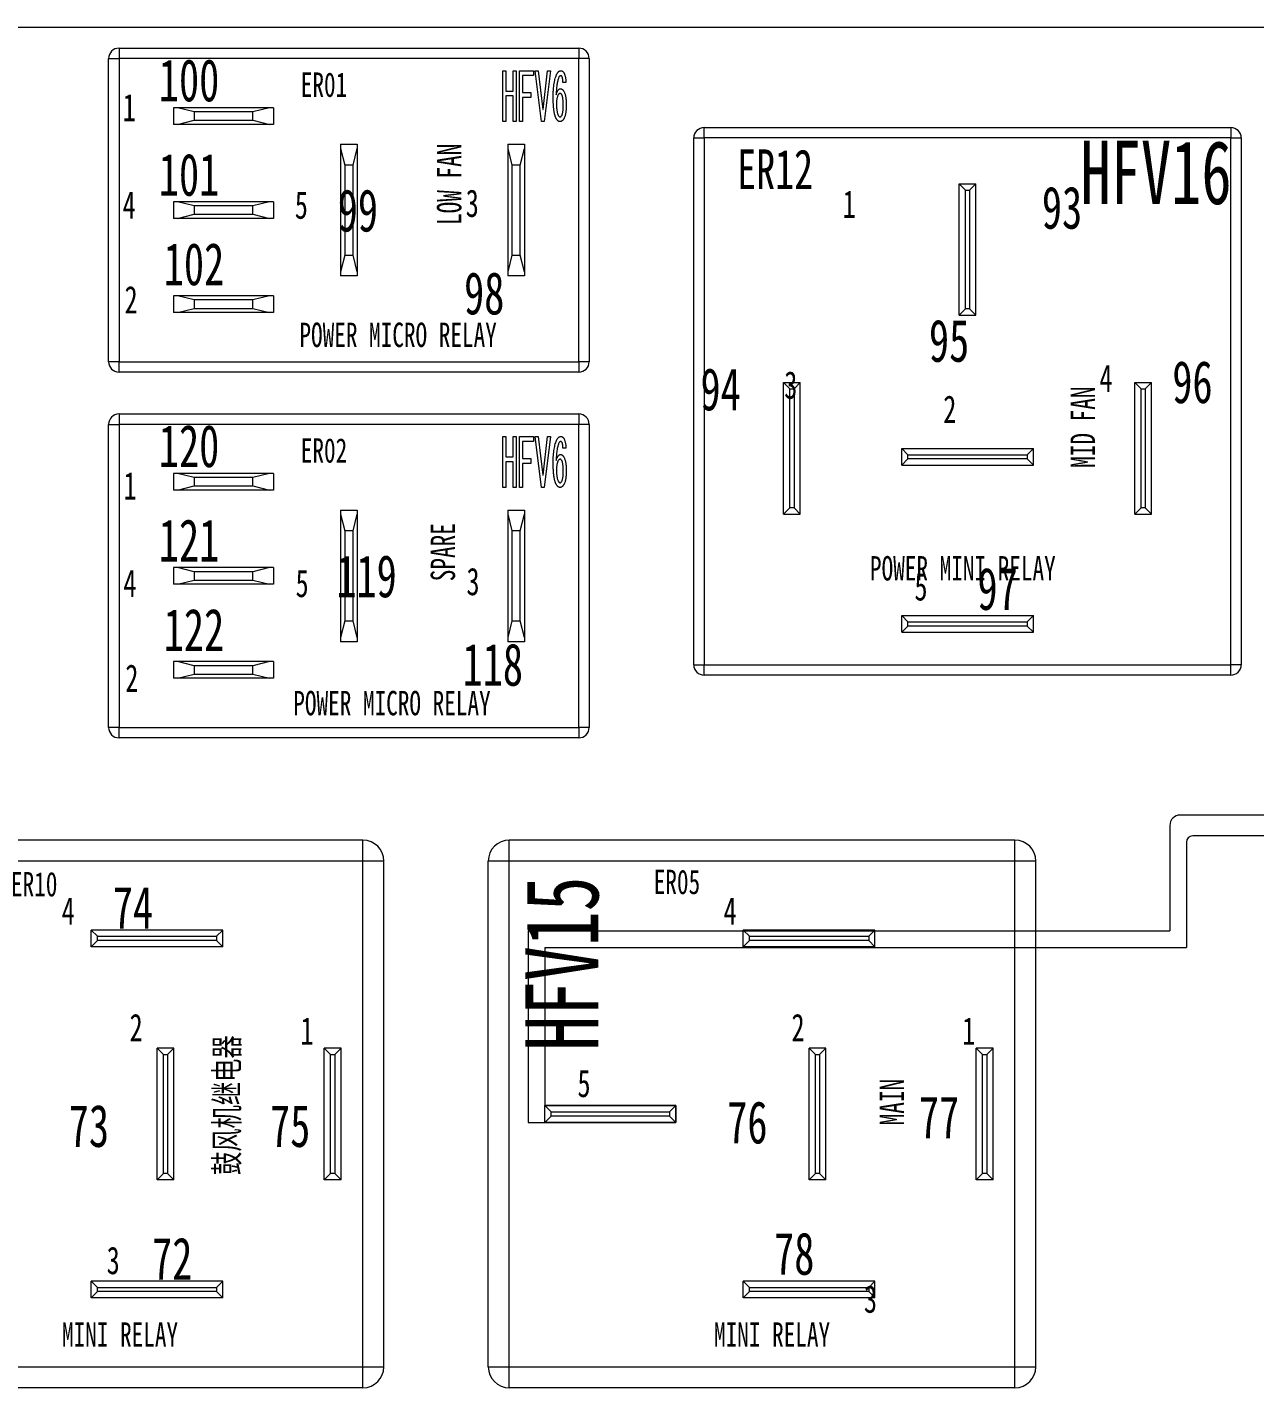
# Model space of a CAD drawing. Header units: inches. Extents: x 47316 to 59086, y 3141 to 11743.
# Drawn here: x 50740.5 to 50872.6, y 10059.2 to 10205.6 of the extents above; entities that cross this region are included whole.
import ezdxf
from ezdxf.enums import TextEntityAlignment as Align

# ---------------------------------------------------------------- set-up
doc = ezdxf.new("R2010")
doc.units = ezdxf.units.IN
doc.header["$MEASUREMENT"] = 0
doc.layers.add('1', color=1, linetype='Continuous')
doc.styles.add('MtX_STSong', font='')
doc.styles.get("Standard").update_dxf_attribs({"font": ''})
doc.styles.add('仿宋', font='仿宋_GB2312.ttf', dxfattribs={"width": 0.7})
doc.styles.get('MtX_STSong').set_extended_font_data('STSong')
doc.styles.get('Standard').set_extended_font_data('SimSun')

msp = doc.modelspace()

# ---------------------------------------------------------------- linework, layer by layer
at = {"color": 0, "linetype": 'Continuous', "lineweight": 15}
for p, q in [((50565.52, 10205.64), (50978.95, 10205.64)), ((50749.23, 10202.27), (50750.35, 10202.27)), ((50749.23, 10169.64), (50749.23, 10202.27)), ((50750.35, 10203.39), (50799.85, 10203.39)), ((50750.35, 10203.39), (50750.35, 10202.27)), ((50750.35, 10202.27), (50750.35, 10169.64)), ((50799.85, 10202.27), (50750.35, 10202.27)), ((50799.85, 10203.39), (50799.85, 10202.27)), ((50800.98, 10202.27), (50799.85, 10202.27)), ((50799.85, 10169.64), (50799.85, 10202.27)), ((50800.98, 10202.27), (50800.98, 10169.64)), ((50791.66, 10195.48), (50791.66, 10200.96)), ((50791.66, 10200.96), (50791.99, 10200.96)), ((50791.99, 10200.96), (50791.99, 10198.77)), ((50792.78, 10200.96), (50793.11, 10200.96)), ((50792.78, 10198.77), (50792.78, 10200.96)), ((50793.11, 10200.96), (50793.11, 10195.48)), ((50793.47, 10195.48), (50793.47, 10200.96)), ((50793.47, 10200.96), (50794.96, 10200.96)), ((50794.96, 10200.96), (50794.96, 10200.43)), ((50795.83, 10195.48), (50795.17, 10200.96)), ((50795.17, 10200.96), (50795.49, 10200.96)), ((50795.49, 10200.96), (50795.97, 10196.8)), ((50796, 10196.8), (50796.47, 10200.96)), ((50796.8, 10200.96), (50796.14, 10195.48)), ((50796.47, 10200.96), (50796.8, 10200.96)), ((50794.96, 10200.43), (50793.8, 10200.43)), ((50793.8, 10200.43), (50793.8, 10198.6)), ((50798.47, 10199.7), (50798.15, 10199.7)), ((50791.99, 10198.77), (50792.78, 10198.77)), ((50792.78, 10198.24), (50791.99, 10198.24)), ((50791.99, 10198.24), (50791.99, 10195.48)), ((50792.78, 10195.48), (50792.78, 10198.24)), ((50793.8, 10198.6), (50794.67, 10198.6)), ((50793.8, 10198.07), (50793.8, 10195.48)), ((50794.67, 10198.07), (50793.8, 10198.07)), ((50794.67, 10198.6), (50794.67, 10198.07)), ((50756.2, 10196.98), (50756.2, 10195.18)), ((50767, 10196.98), (50756.2, 10196.98)), ((50758.45, 10196.53), (50756.65, 10196.98)), ((50758.45, 10196.53), (50758.45, 10195.63)), ((50764.75, 10196.53), (50758.45, 10196.53)), ((50766.55, 10196.98), (50764.75, 10196.53)), ((50764.75, 10195.63), (50764.75, 10196.53)), ((50767, 10196.98), (50767, 10195.18)), ((50795.97, 10196.8), (50796, 10196.8)), ((50767, 10195.18), (50756.2, 10195.18)), ((50756.65, 10195.18), (50758.45, 10195.63)), ((50758.45, 10195.63), (50764.75, 10195.63)), ((50764.75, 10195.63), (50766.55, 10195.18)), ((50791.99, 10195.48), (50791.66, 10195.48)), ((50793.11, 10195.48), (50792.78, 10195.48)), ((50793.8, 10195.48), (50793.47, 10195.48)), ((50796.14, 10195.48), (50795.83, 10195.48)), ((50813.35, 10193.72), (50813.35, 10194.84)), ((50813.35, 10194.84), (50870.05, 10194.84)), ((50870.05, 10194.84), (50870.05, 10193.72)), ((50812.23, 10193.72), (50813.35, 10193.72)), ((50812.23, 10137.02), (50812.23, 10193.72)), ((50813.35, 10193.72), (50813.35, 10137.02)), ((50870.05, 10193.72), (50813.35, 10193.72)), ((50870.05, 10137.02), (50870.05, 10193.72)), ((50870.05, 10193.72), (50871.18, 10193.72)), ((50871.18, 10193.72), (50871.18, 10137.02)), ((50774.2, 10193.04), (50774.2, 10178.87)), ((50774.2, 10193.04), (50776, 10193.04)), ((50774.2, 10192.59), (50774.65, 10190.79)), ((50775.55, 10190.79), (50776, 10192.59)), ((50776, 10193.04), (50776, 10178.87)), ((50792.2, 10193.04), (50792.2, 10178.87)), ((50792.2, 10193.04), (50794, 10193.04)), ((50792.2, 10192.59), (50792.65, 10190.79)), ((50793.55, 10190.79), (50794, 10192.59)), ((50794, 10193.04), (50794, 10178.87)), ((50774.65, 10190.79), (50774.65, 10181.12)), ((50775.55, 10190.79), (50774.65, 10190.79)), ((50775.55, 10181.12), (50775.55, 10190.79)), ((50792.65, 10190.79), (50792.65, 10181.12)), ((50793.55, 10190.79), (50792.65, 10190.79)), ((50793.55, 10181.12), (50793.55, 10190.79)), ((50840.8, 10188.77), (50841.48, 10188.09)), ((50840.8, 10174.66), (50840.8, 10188.77)), ((50840.8, 10188.77), (50842.6, 10188.77)), ((50841.48, 10175.34), (50841.48, 10188.09)), ((50841.48, 10188.09), (50841.93, 10188.09)), ((50841.93, 10188.09), (50842.6, 10188.77)), ((50841.93, 10188.09), (50841.93, 10175.34)), ((50842.6, 10174.66), (50842.6, 10188.77)), ((50756.2, 10186.86), (50756.2, 10185.06)), ((50767, 10186.86), (50756.2, 10186.86)), ((50758.45, 10186.41), (50756.65, 10186.86)), ((50758.45, 10186.41), (50758.45, 10185.51)), ((50764.75, 10186.41), (50758.45, 10186.41)), ((50766.55, 10186.86), (50764.75, 10186.41)), ((50764.75, 10185.51), (50764.75, 10186.41)), ((50767, 10186.86), (50767, 10185.06)), ((50767, 10185.06), (50756.2, 10185.06)), ((50756.65, 10185.06), (50758.45, 10185.51)), ((50758.45, 10185.51), (50764.75, 10185.51)), ((50764.75, 10185.51), (50766.55, 10185.06)), ((50774.65, 10181.12), (50774.2, 10179.32)), ((50774.65, 10181.12), (50775.55, 10181.12)), ((50776, 10179.32), (50775.55, 10181.12)), ((50792.65, 10181.12), (50792.2, 10179.32)), ((50792.65, 10181.12), (50793.55, 10181.12)), ((50794, 10179.32), (50793.55, 10181.12)), ((50776, 10178.87), (50774.2, 10178.87)), ((50794, 10178.87), (50792.2, 10178.87)), ((50756.2, 10176.73), (50756.2, 10174.93)), ((50767, 10176.73), (50756.2, 10176.73)), ((50758.45, 10176.28), (50756.65, 10176.73)), ((50758.45, 10176.28), (50758.45, 10175.38)), ((50764.75, 10176.28), (50758.45, 10176.28)), ((50766.55, 10176.73), (50764.75, 10176.28)), ((50764.75, 10175.38), (50764.75, 10176.28)), ((50767, 10176.73), (50767, 10174.93)), ((50767, 10174.93), (50756.2, 10174.93)), ((50756.65, 10174.93), (50758.45, 10175.38)), ((50758.45, 10175.38), (50764.75, 10175.38)), ((50764.75, 10175.38), (50766.55, 10174.93)), ((50841.48, 10175.34), (50840.8, 10174.66)), ((50840.8, 10174.66), (50842.6, 10174.66)), ((50841.93, 10175.34), (50841.48, 10175.34)), ((50842.6, 10174.66), (50841.93, 10175.34)), ((50750.35, 10169.64), (50749.23, 10169.64)), ((50750.35, 10169.64), (50799.85, 10169.64)), ((50750.35, 10168.52), (50750.35, 10169.64)), ((50799.85, 10168.52), (50750.35, 10168.52)), ((50799.85, 10169.64), (50799.85, 10168.52)), ((50800.98, 10169.64), (50799.85, 10169.64)), ((50821.9, 10167.39), (50822.58, 10166.72)), ((50821.9, 10153.22), (50821.9, 10167.39)), ((50821.9, 10167.39), (50823.7, 10167.39)), ((50823.03, 10166.72), (50823.7, 10167.39)), ((50823.7, 10153.22), (50823.7, 10167.39)), ((50859.7, 10167.39), (50860.38, 10166.72)), ((50859.7, 10167.39), (50861.5, 10167.39)), ((50859.7, 10153.22), (50859.7, 10167.39)), ((50860.83, 10166.72), (50861.5, 10167.39)), ((50861.5, 10153.22), (50861.5, 10167.39)), ((50822.58, 10153.89), (50822.58, 10166.72)), ((50822.58, 10166.72), (50823.03, 10166.72)), ((50823.03, 10166.72), (50823.03, 10153.89)), ((50860.38, 10166.72), (50860.83, 10166.72)), ((50860.38, 10153.89), (50860.38, 10166.72)), ((50860.83, 10166.72), (50860.83, 10153.89)), ((50749.23, 10162.89), (50750.35, 10162.89)), ((50749.23, 10130.27), (50749.23, 10162.89)), ((50750.35, 10164.02), (50799.85, 10164.02)), ((50750.35, 10164.02), (50750.35, 10162.89)), ((50750.35, 10162.89), (50750.35, 10130.27)), ((50799.85, 10162.89), (50750.35, 10162.89)), ((50799.85, 10164.02), (50799.85, 10162.89)), ((50800.98, 10162.89), (50799.85, 10162.89)), ((50799.85, 10130.27), (50799.85, 10162.89)), ((50800.98, 10162.89), (50800.98, 10130.27)), ((50835.29, 10159.63), (50834.62, 10160.31)), ((50834.62, 10160.31), (50848.79, 10160.31)), ((50834.62, 10158.51), (50834.62, 10160.31)), ((50848.79, 10160.31), (50848.12, 10159.63)), ((50848.79, 10158.51), (50848.79, 10160.31)), ((50834.62, 10158.51), (50835.29, 10159.18)), ((50834.62, 10158.51), (50848.79, 10158.51)), ((50835.29, 10159.63), (50848.12, 10159.63)), ((50835.29, 10159.18), (50835.29, 10159.63)), ((50848.12, 10159.18), (50835.29, 10159.18)), ((50848.12, 10159.63), (50848.12, 10159.18)), ((50848.12, 10159.18), (50848.79, 10158.51)), ((50756.2, 10157.61), (50756.2, 10155.81)), ((50767, 10157.61), (50756.2, 10157.61)), ((50758.45, 10157.16), (50756.65, 10157.61)), ((50758.45, 10157.16), (50758.45, 10156.26)), ((50764.75, 10157.16), (50758.45, 10157.16)), ((50766.55, 10157.61), (50764.75, 10157.16)), ((50764.75, 10156.26), (50764.75, 10157.16)), ((50767, 10157.61), (50767, 10155.81)), ((50767, 10155.81), (50756.2, 10155.81)), ((50756.65, 10155.81), (50758.45, 10156.26)), ((50758.45, 10156.26), (50764.75, 10156.26)), ((50764.75, 10156.26), (50766.55, 10155.81)), ((50822.58, 10153.89), (50821.9, 10153.22)), ((50823.03, 10153.89), (50822.58, 10153.89)), ((50823.7, 10153.22), (50823.03, 10153.89)), ((50860.38, 10153.89), (50859.7, 10153.22)), ((50860.83, 10153.89), (50860.38, 10153.89)), ((50861.5, 10153.22), (50860.83, 10153.89)), ((50774.2, 10153.67), (50774.2, 10139.49)), ((50774.2, 10153.67), (50776, 10153.67)), ((50774.2, 10153.22), (50774.65, 10151.42)), ((50775.55, 10151.42), (50776, 10153.22)), ((50776, 10153.67), (50776, 10139.49)), ((50792.2, 10153.67), (50792.2, 10139.49)), ((50792.2, 10153.67), (50794, 10153.67)), ((50792.2, 10153.22), (50792.65, 10151.42)), ((50793.55, 10151.42), (50794, 10153.22)), ((50794, 10153.67), (50794, 10139.49)), ((50821.9, 10153.22), (50823.7, 10153.22)), ((50859.7, 10153.22), (50861.5, 10153.22)), ((50774.65, 10151.42), (50774.65, 10141.74)), ((50775.55, 10151.42), (50774.65, 10151.42)), ((50775.55, 10141.74), (50775.55, 10151.42)), ((50792.65, 10151.42), (50792.65, 10141.74)), ((50793.55, 10151.42), (50792.65, 10151.42)), ((50793.55, 10141.74), (50793.55, 10151.42)), ((50756.2, 10147.48), (50756.2, 10145.68)), ((50767, 10147.48), (50756.2, 10147.48)), ((50758.45, 10147.03), (50756.65, 10147.48)), ((50758.45, 10147.03), (50758.45, 10146.13)), ((50764.75, 10147.03), (50758.45, 10147.03)), ((50766.55, 10147.48), (50764.75, 10147.03)), ((50764.75, 10146.13), (50764.75, 10147.03)), ((50767, 10147.48), (50767, 10145.68)), ((50767, 10145.68), (50756.2, 10145.68)), ((50756.65, 10145.68), (50758.45, 10146.13)), ((50758.45, 10146.13), (50764.75, 10146.13)), ((50764.75, 10146.13), (50766.55, 10145.68)), ((50835.29, 10141.63), (50834.62, 10142.31)), ((50834.62, 10142.31), (50848.79, 10142.31)), ((50834.62, 10140.51), (50834.62, 10142.31)), ((50848.79, 10142.31), (50848.12, 10141.63)), ((50848.79, 10140.51), (50848.79, 10142.31)), ((50774.65, 10141.74), (50774.2, 10139.94)), ((50774.65, 10141.74), (50775.55, 10141.74)), ((50776, 10139.94), (50775.55, 10141.74)), ((50792.65, 10141.74), (50792.2, 10139.94)), ((50792.65, 10141.74), (50793.55, 10141.74)), ((50794, 10139.94), (50793.55, 10141.74)), ((50834.62, 10140.51), (50835.29, 10141.18)), ((50835.29, 10141.63), (50848.12, 10141.63)), ((50835.29, 10141.18), (50835.29, 10141.63)), ((50848.12, 10141.18), (50835.29, 10141.18)), ((50848.12, 10141.63), (50848.12, 10141.18)), ((50848.12, 10141.18), (50848.79, 10140.51)), ((50776, 10139.49), (50774.2, 10139.49)), ((50794, 10139.49), (50792.2, 10139.49)), ((50834.62, 10140.51), (50848.79, 10140.51)), ((50756.2, 10137.36), (50756.2, 10135.56)), ((50767, 10137.36), (50756.2, 10137.36)), ((50758.45, 10136.91), (50756.65, 10137.36)), ((50758.45, 10136.91), (50758.45, 10136.01)), ((50764.75, 10136.91), (50758.45, 10136.91)), ((50766.55, 10137.36), (50764.75, 10136.91)), ((50764.75, 10136.01), (50764.75, 10136.91)), ((50767, 10137.36), (50767, 10135.56)), ((50812.23, 10137.02), (50813.35, 10137.02)), ((50813.35, 10137.02), (50870.05, 10137.02)), ((50813.35, 10135.89), (50813.35, 10137.02)), ((50870.05, 10135.89), (50870.05, 10137.02)), ((50871.18, 10137.02), (50870.05, 10137.02)), ((50767, 10135.56), (50756.2, 10135.56)), ((50756.65, 10135.56), (50758.45, 10136.01)), ((50758.45, 10136.01), (50764.75, 10136.01)), ((50764.75, 10136.01), (50766.55, 10135.56)), ((50870.05, 10135.89), (50813.35, 10135.89)), ((50750.35, 10130.27), (50749.23, 10130.27)), ((50750.35, 10130.27), (50799.85, 10130.27)), ((50750.35, 10129.14), (50750.35, 10130.27)), ((50799.85, 10129.14), (50750.35, 10129.14)), ((50799.85, 10130.27), (50799.85, 10129.14)), ((50800.98, 10130.27), (50799.85, 10130.27)), ((50984.24, 10120.84), (50864.6, 10120.84)), ((50863.47, 10119.72), (50863.47, 10108.37)), ((50776.61, 10118.14), (50722.16, 10118.14)), ((50776.61, 10059.19), (50776.61, 10118.14)), ((50846.81, 10118.14), (50792.36, 10118.14)), ((50792.36, 10059.19), (50792.36, 10118.14)), ((50846.81, 10059.19), (50846.81, 10118.14)), ((50865.27, 10117.92), (50865.27, 10106.57)), ((50984.24, 10118.59), (50865.95, 10118.59)), ((50778.86, 10115.89), (50719.91, 10115.89)), ((50778.86, 10061.44), (50778.86, 10115.89)), ((50849.06, 10115.89), (50790.11, 10115.89)), ((50790.11, 10061.44), (50790.11, 10115.89)), ((50849.06, 10061.44), (50849.06, 10115.89)), ((50747.36, 10106.66), (50747.36, 10108.46)), ((50761.54, 10108.46), (50747.36, 10108.46)), ((50748.04, 10107.79), (50747.36, 10108.46)), ((50761.54, 10108.46), (50760.86, 10107.79)), ((50761.54, 10106.66), (50761.54, 10108.46)), ((50817.56, 10106.66), (50817.56, 10108.46)), ((50831.74, 10108.46), (50817.56, 10108.46)), ((50818.24, 10107.79), (50817.56, 10108.46)), ((50831.74, 10108.46), (50831.06, 10107.79)), ((50831.74, 10106.66), (50831.74, 10108.46)), ((50747.36, 10106.66), (50748.04, 10107.34)), ((50748.04, 10107.34), (50748.04, 10107.79)), ((50748.04, 10107.79), (50760.86, 10107.79)), ((50760.86, 10107.34), (50748.04, 10107.34)), ((50760.86, 10107.79), (50760.86, 10107.34)), ((50760.86, 10107.34), (50761.54, 10106.66)), ((50817.56, 10106.66), (50818.24, 10107.34)), ((50818.24, 10107.34), (50818.24, 10107.79)), ((50818.24, 10107.79), (50831.06, 10107.79)), ((50831.06, 10107.34), (50818.24, 10107.34)), ((50831.06, 10107.79), (50831.06, 10107.34)), ((50831.06, 10107.34), (50831.74, 10106.66)), ((50761.54, 10106.66), (50747.36, 10106.66)), ((50831.74, 10106.66), (50817.56, 10106.66)), ((50754.45, 10081.57), (50754.45, 10095.75)), ((50756.25, 10095.75), (50754.45, 10095.75)), ((50754.45, 10095.75), (50755.13, 10095.07)), ((50755.58, 10095.07), (50756.25, 10095.75)), ((50756.25, 10081.57), (50756.25, 10095.75)), ((50772.45, 10081.57), (50772.45, 10095.75)), ((50774.25, 10095.75), (50772.45, 10095.75)), ((50772.45, 10095.75), (50773.13, 10095.07)), ((50773.58, 10095.07), (50774.25, 10095.75)), ((50774.25, 10081.57), (50774.25, 10095.75)), ((50824.65, 10081.57), (50824.65, 10095.75)), ((50826.45, 10095.75), (50824.65, 10095.75)), ((50824.65, 10095.75), (50825.33, 10095.07)), ((50825.78, 10095.07), (50826.45, 10095.75)), ((50826.45, 10081.57), (50826.45, 10095.75)), ((50842.65, 10081.57), (50842.65, 10095.75)), ((50844.45, 10095.75), (50842.65, 10095.75)), ((50842.65, 10095.75), (50843.33, 10095.07)), ((50843.78, 10095.07), (50844.45, 10095.75)), ((50844.45, 10081.57), (50844.45, 10095.75)), ((50755.13, 10082.25), (50755.13, 10095.07)), ((50755.13, 10095.07), (50755.58, 10095.07)), ((50755.58, 10095.07), (50755.58, 10082.25)), ((50773.13, 10082.25), (50773.13, 10095.07)), ((50773.13, 10095.07), (50773.58, 10095.07)), ((50773.58, 10095.07), (50773.58, 10082.25)), ((50825.33, 10082.25), (50825.33, 10095.07)), ((50825.33, 10095.07), (50825.78, 10095.07)), ((50825.78, 10095.07), (50825.78, 10082.25)), ((50843.33, 10082.25), (50843.33, 10095.07)), ((50843.33, 10095.07), (50843.78, 10095.07)), ((50843.78, 10095.07), (50843.78, 10082.25)), ((50810.3, 10089.56), (50796.19, 10089.56)), ((50796.19, 10087.76), (50796.19, 10089.56)), ((50796.86, 10088.89), (50796.19, 10089.56)), ((50810.3, 10089.56), (50809.62, 10088.89)), ((50810.3, 10087.76), (50810.3, 10089.56)), ((50796.19, 10087.76), (50796.86, 10088.44)), ((50796.86, 10088.89), (50809.62, 10088.89)), ((50796.86, 10088.44), (50796.86, 10088.89)), ((50809.62, 10088.44), (50796.86, 10088.44)), ((50809.62, 10088.89), (50809.62, 10088.44)), ((50809.62, 10088.44), (50810.3, 10087.76)), ((50810.3, 10087.76), (50796.19, 10087.76)), ((50755.13, 10082.25), (50754.45, 10081.57)), ((50755.58, 10082.25), (50755.13, 10082.25)), ((50756.25, 10081.57), (50755.58, 10082.25)), ((50773.13, 10082.25), (50772.45, 10081.57)), ((50773.58, 10082.25), (50773.13, 10082.25)), ((50774.25, 10081.57), (50773.58, 10082.25)), ((50825.33, 10082.25), (50824.65, 10081.57)), ((50825.78, 10082.25), (50825.33, 10082.25)), ((50826.45, 10081.57), (50825.78, 10082.25)), ((50843.33, 10082.25), (50842.65, 10081.57)), ((50843.78, 10082.25), (50843.33, 10082.25)), ((50844.45, 10081.57), (50843.78, 10082.25)), ((50756.25, 10081.57), (50754.45, 10081.57)), ((50774.25, 10081.57), (50772.45, 10081.57)), ((50826.45, 10081.57), (50824.65, 10081.57)), ((50844.45, 10081.57), (50842.65, 10081.57)), ((50761.54, 10070.66), (50747.36, 10070.66)), ((50747.36, 10068.86), (50747.36, 10070.66)), ((50748.04, 10069.99), (50747.36, 10070.66)), ((50761.54, 10070.66), (50760.86, 10069.99)), ((50761.54, 10068.86), (50761.54, 10070.66)), ((50831.74, 10070.66), (50817.56, 10070.66)), ((50817.56, 10068.86), (50817.56, 10070.66)), ((50818.24, 10069.99), (50817.56, 10070.66)), ((50831.74, 10070.66), (50831.06, 10069.99)), ((50831.74, 10068.86), (50831.74, 10070.66)), ((50747.36, 10068.86), (50748.04, 10069.54)), ((50761.54, 10068.86), (50747.36, 10068.86)), ((50748.04, 10069.99), (50760.86, 10069.99)), ((50748.04, 10069.54), (50748.04, 10069.99)), ((50760.86, 10069.54), (50748.04, 10069.54)), ((50760.86, 10069.99), (50760.86, 10069.54)), ((50760.86, 10069.54), (50761.54, 10068.86)), ((50817.56, 10068.86), (50818.24, 10069.54)), ((50831.74, 10068.86), (50817.56, 10068.86)), ((50818.24, 10069.99), (50831.06, 10069.99)), ((50818.24, 10069.54), (50818.24, 10069.99)), ((50831.06, 10069.54), (50818.24, 10069.54)), ((50831.06, 10069.99), (50831.06, 10069.54)), ((50831.06, 10069.54), (50831.74, 10068.86)), ((50719.91, 10061.44), (50778.86, 10061.44)), ((50790.11, 10061.44), (50849.06, 10061.44)), ((50776.61, 10059.19), (50722.16, 10059.19)), ((50846.81, 10059.19), (50792.36, 10059.19))]:
    msp.add_line(p, q, dxfattribs=at)
at = {"color": 0, "lineweight": 15}
for p, q in [((50794.39, 10108.37), (50863.47, 10108.37)), ((50794.39, 10108.37), (50794.39, 10087.76)), ((50796.19, 10106.57), (50865.27, 10106.57)), ((50796.19, 10106.57), (50796.19, 10089.47)), ((50796.19, 10089.56), (50810.3, 10089.56)), ((50796.19, 10089.56), (50810.3, 10089.56)), ((50810.3, 10089.56), (50810.3, 10087.76)), ((50794.39, 10087.76), (50810.3, 10087.76))]:
    msp.add_line(p, q, dxfattribs=at)
at = {"color": 0, "linetype": 'Continuous', "lineweight": 15}
for centre, radius, start, end in [((50750.35, 10202.27), 1.12, 90, 180), ((50799.85, 10202.27), 1.12, 0, 90), ((50813.35, 10193.72), 1.12, 90, 180), ((50870.05, 10193.72), 1.12, 0, 90), ((50750.35, 10169.64), 1.12, 180, 270), ((50799.85, 10169.64), 1.12, 270, 0), ((50750.35, 10162.89), 1.12, 90, 180), ((50799.85, 10162.89), 1.12, 0, 90), ((50813.35, 10137.02), 1.12, 180, 270), ((50870.05, 10137.02), 1.12, 270, 0), ((50750.35, 10130.27), 1.12, 180, 270), ((50799.85, 10130.27), 1.12, 270, 0), ((50864.6, 10119.72), 1.12, 90, 180), ((50776.61, 10115.89), 2.25, 0, 90), ((50792.36, 10115.89), 2.25, 90, 180), ((50846.81, 10115.89), 2.25, 0, 90), ((50865.95, 10117.92), 0.675, 90, 180), ((50776.61, 10061.44), 2.25, 270, 0), ((50792.36, 10061.44), 2.25, 180, 270), ((50846.81, 10061.44), 2.25, 270, 0)]:
    msp.add_arc(centre, radius, start, end, dxfattribs=at)
for points, knots in [([(50797.5, 10200.62), (50797.51, 10200.65), (50797.54, 10200.7), (50797.59, 10200.77), (50797.64, 10200.83), (50797.69, 10200.88), (50797.74, 10200.91), (50797.8, 10200.94), (50797.86, 10200.96), (50797.9, 10200.96), (50797.92, 10200.96)], [0, 0, 0, 0, 0.158634, 0.303547, 0.435715, 0.558497, 0.67301, 0.78415, 0.891827, 1, 1, 1, 1]), ([(50797.92, 10200.96), (50797.94, 10200.96), (50797.97, 10200.96), (50798.02, 10200.95), (50798.07, 10200.93), (50798.11, 10200.9), (50798.15, 10200.86), (50798.19, 10200.82), (50798.23, 10200.77), (50798.25, 10200.73), (50798.26, 10200.71)], [0, 0, 0, 0, 0.114864, 0.227641, 0.339617, 0.456273, 0.577157, 0.707931, 0.847275, 1, 1, 1, 1]), ([(50798.26, 10200.71), (50798.28, 10200.67), (50798.31, 10200.61), (50798.35, 10200.5), (50798.38, 10200.38), (50798.41, 10200.26), (50798.44, 10200.13), (50798.45, 10199.99), (50798.46, 10199.85), (50798.47, 10199.75), (50798.47, 10199.7)], [0, 0, 0, 0, 0.107762, 0.218756, 0.335435, 0.456626, 0.583635, 0.715641, 0.854978, 1, 1, 1, 1]), ([(50797.09, 10198.15), (50797.09, 10198.28), (50797.09, 10198.54), (50797.12, 10198.92), (50797.15, 10199.27), (50797.19, 10199.59), (50797.25, 10199.89), (50797.32, 10200.16), (50797.4, 10200.4), (50797.47, 10200.55), (50797.5, 10200.62)], [0, 0, 0, 0, 0.159042, 0.30756, 0.446124, 0.57506, 0.694235, 0.804553, 0.906301, 1, 1, 1, 1]), ([(50797.71, 10200.26), (50797.69, 10200.21), (50797.65, 10200.12), (50797.6, 10199.95), (50797.55, 10199.76), (50797.51, 10199.54), (50797.48, 10199.29), (50797.45, 10199.01), (50797.43, 10198.7), (50797.42, 10198.49), (50797.42, 10198.38)], [0, 0, 0, 0, 0.076178, 0.165002, 0.268176, 0.385173, 0.516771, 0.66309, 0.823784, 1, 1, 1, 1]), ([(50797.91, 10200.43), (50797.89, 10200.43), (50797.85, 10200.42), (50797.8, 10200.39), (50797.75, 10200.33), (50797.72, 10200.28), (50797.71, 10200.26)], [0, 0, 0, 0, 0.202434, 0.422078, 0.684638, 1, 1, 1, 1]), ([(50798.05, 10200.32), (50798.04, 10200.33), (50798.02, 10200.36), (50797.99, 10200.4), (50797.95, 10200.42), (50797.92, 10200.43), (50797.91, 10200.43)], [0, 0, 0, 0, 0.303691, 0.560441, 0.782113, 1, 1, 1, 1]), ([(50798.15, 10199.7), (50798.15, 10199.73), (50798.15, 10199.8), (50798.14, 10199.89), (50798.13, 10199.98), (50798.12, 10200.06), (50798.11, 10200.13), (50798.09, 10200.2), (50798.07, 10200.26), (50798.06, 10200.3), (50798.05, 10200.32)], [0, 0, 0, 0, 0.161643, 0.311959, 0.450983, 0.580904, 0.699954, 0.80876, 0.908391, 1, 1, 1, 1]), ([(50797.39, 10195.87), (50797.38, 10195.9), (50797.35, 10195.95), (50797.32, 10196.04), (50797.29, 10196.14), (50797.26, 10196.24), (50797.23, 10196.35), (50797.21, 10196.47), (50797.18, 10196.6), (50797.17, 10196.74), (50797.15, 10196.89), (50797.13, 10197.04), (50797.12, 10197.21), (50797.11, 10197.38), (50797.1, 10197.56), (50797.1, 10197.75), (50797.09, 10197.95), (50797.09, 10198.08), (50797.09, 10198.15)], [0, 0, 0, 0, 0.037089, 0.077318, 0.120903, 0.167121, 0.217154, 0.270417, 0.327506, 0.387571, 0.451538, 0.518943, 0.589862, 0.664764, 0.743216, 0.824783, 0.91082, 1, 1, 1, 1]), ([(50797.42, 10198.38), (50797.43, 10198.43), (50797.46, 10198.52), (50797.52, 10198.65), (50797.57, 10198.77), (50797.63, 10198.86), (50797.69, 10198.93), (50797.75, 10198.98), (50797.82, 10199.02), (50797.87, 10199.02), (50797.89, 10199.02)], [0, 0, 0, 0, 0.188402, 0.354694, 0.499677, 0.627283, 0.73742, 0.832378, 0.918336, 1, 1, 1, 1]), ([(50797.61, 10198.32), (50797.6, 10198.29), (50797.57, 10198.23), (50797.54, 10198.14), (50797.51, 10198.03), (50797.49, 10197.92), (50797.47, 10197.81), (50797.45, 10197.69), (50797.45, 10197.55), (50797.44, 10197.47), (50797.44, 10197.42)], [0, 0, 0, 0, 0.103989, 0.21317, 0.328129, 0.449132, 0.575966, 0.709866, 0.851076, 1, 1, 1, 1]), ([(50797.84, 10198.52), (50797.82, 10198.51), (50797.77, 10198.51), (50797.71, 10198.47), (50797.66, 10198.4), (50797.63, 10198.35), (50797.61, 10198.32)], [0, 0, 0, 0, 0.199844, 0.419038, 0.680078, 1, 1, 1, 1]), ([(50798.03, 10198.35), (50798.02, 10198.37), (50798, 10198.42), (50797.95, 10198.47), (50797.89, 10198.51), (50797.86, 10198.51), (50797.84, 10198.52)], [0, 0, 0, 0, 0.315362, 0.577922, 0.797566, 1, 1, 1, 1]), ([(50797.89, 10199.02), (50797.91, 10199.02), (50797.95, 10199.02), (50798, 10199), (50798.05, 10198.97), (50798.1, 10198.94), (50798.14, 10198.89), (50798.19, 10198.83), (50798.23, 10198.76), (50798.26, 10198.71), (50798.27, 10198.68)], [0, 0, 0, 0, 0.098071, 0.198084, 0.302914, 0.415724, 0.541317, 0.678783, 0.831464, 1, 1, 1, 1]), ([(50798.17, 10197.31), (50798.17, 10197.37), (50798.17, 10197.48), (50798.17, 10197.65), (50798.16, 10197.8), (50798.14, 10197.94), (50798.12, 10198.06), (50798.1, 10198.17), (50798.07, 10198.27), (50798.05, 10198.32), (50798.03, 10198.35)], [0, 0, 0, 0, 0.172427, 0.331159, 0.475411, 0.606298, 0.724053, 0.828031, 0.919663, 1, 1, 1, 1]), ([(50798.27, 10198.68), (50798.29, 10198.65), (50798.33, 10198.56), (50798.37, 10198.43), (50798.41, 10198.28), (50798.44, 10198.11), (50798.47, 10197.93), (50798.49, 10197.74), (50798.5, 10197.53), (50798.5, 10197.38), (50798.5, 10197.31)], [0, 0, 0, 0, 0.0931, 0.194668, 0.304697, 0.423715, 0.552237, 0.691198, 0.840133, 1, 1, 1, 1]), ([(50797.44, 10197.42), (50797.44, 10197.35), (50797.45, 10197.21), (50797.45, 10197.02), (50797.47, 10196.84), (50797.49, 10196.67), (50797.52, 10196.52), (50797.55, 10196.39), (50797.59, 10196.26), (50797.62, 10196.19), (50797.64, 10196.15)], [0, 0, 0, 0, 0.163056, 0.314967, 0.455122, 0.584465, 0.703508, 0.811566, 0.910341, 1, 1, 1, 1]), ([(50798.05, 10196.18), (50798.06, 10196.21), (50798.08, 10196.26), (50798.1, 10196.35), (50798.13, 10196.47), (50798.15, 10196.6), (50798.16, 10196.75), (50798.17, 10196.92), (50798.17, 10197.11), (50798.17, 10197.24), (50798.17, 10197.31)], [0, 0, 0, 0, 0.069309, 0.153628, 0.253372, 0.369799, 0.502057, 0.651386, 0.817044, 1, 1, 1, 1]), ([(50798.5, 10197.31), (50798.5, 10197.23), (50798.49, 10197.07), (50798.49, 10196.84), (50798.47, 10196.63), (50798.44, 10196.43), (50798.41, 10196.26), (50798.37, 10196.09), (50798.32, 10195.95), (50798.28, 10195.86), (50798.26, 10195.82)], [0, 0, 0, 0, 0.160922, 0.311022, 0.450557, 0.57973, 0.698842, 0.807781, 0.908026, 1, 1, 1, 1]), ([(50797.82, 10195.48), (50797.8, 10195.48), (50797.76, 10195.49), (50797.7, 10195.51), (50797.65, 10195.54), (50797.59, 10195.58), (50797.54, 10195.64), (50797.49, 10195.7), (50797.43, 10195.78), (50797.4, 10195.84), (50797.39, 10195.87)], [0, 0, 0, 0, 0.097077, 0.195094, 0.298911, 0.412404, 0.538164, 0.677061, 0.83022, 1, 1, 1, 1]), ([(50797.64, 10196.15), (50797.65, 10196.13), (50797.68, 10196.08), (50797.73, 10196.03), (50797.78, 10195.99), (50797.82, 10195.99), (50797.84, 10195.99)], [0, 0, 0, 0, 0.315617, 0.57556, 0.797402, 1, 1, 1, 1]), ([(50798.26, 10195.82), (50798.25, 10195.79), (50798.22, 10195.74), (50798.17, 10195.67), (50798.12, 10195.61), (50798.07, 10195.57), (50798.01, 10195.53), (50797.95, 10195.5), (50797.89, 10195.49), (50797.84, 10195.48), (50797.82, 10195.48)], [0, 0, 0, 0, 0.154014, 0.297138, 0.427932, 0.549795, 0.666076, 0.775956, 0.886767, 1, 1, 1, 1]), ([(50797.84, 10195.99), (50797.86, 10195.99), (50797.9, 10195.99), (50797.95, 10196.04), (50798, 10196.1), (50798.03, 10196.15), (50798.05, 10196.18)], [0, 0, 0, 0, 0.187645, 0.404089, 0.668919, 1, 1, 1, 1])]:
    msp.add_open_spline(points, degree=3, knots=knots, dxfattribs=at)
at = {"layer": '1', "color": 255, "linetype": 'Continuous', "lineweight": 13}
for p, q in [((50791.66, 10156.11), (50791.66, 10161.59)), ((50791.66, 10161.59), (50791.99, 10161.59)), ((50791.99, 10161.59), (50791.99, 10159.39)), ((50792.78, 10161.59), (50793.11, 10161.59)), ((50792.78, 10159.39), (50792.78, 10161.59)), ((50793.11, 10161.59), (50793.11, 10156.11)), ((50793.47, 10156.11), (50793.47, 10161.59)), ((50793.47, 10161.59), (50794.96, 10161.59)), ((50794.96, 10161.59), (50794.96, 10161.05)), ((50795.83, 10156.11), (50795.17, 10161.59)), ((50795.17, 10161.59), (50795.49, 10161.59)), ((50795.49, 10161.59), (50795.97, 10157.43)), ((50796, 10157.43), (50796.47, 10161.59)), ((50796.8, 10161.59), (50796.14, 10156.11)), ((50796.47, 10161.59), (50796.8, 10161.59)), ((50794.96, 10161.05), (50793.8, 10161.05)), ((50793.8, 10161.05), (50793.8, 10159.23)), ((50798.47, 10160.32), (50798.15, 10160.32)), ((50791.99, 10159.39), (50792.78, 10159.39)), ((50792.78, 10158.86), (50791.99, 10158.86)), ((50791.99, 10158.86), (50791.99, 10156.11)), ((50792.78, 10156.11), (50792.78, 10158.86)), ((50793.8, 10159.23), (50794.67, 10159.23)), ((50793.8, 10158.69), (50793.8, 10156.11)), ((50794.67, 10158.69), (50793.8, 10158.69)), ((50794.67, 10159.23), (50794.67, 10158.69)), ((50795.97, 10157.43), (50796, 10157.43)), ((50791.99, 10156.11), (50791.66, 10156.11)), ((50793.11, 10156.11), (50792.78, 10156.11)), ((50793.8, 10156.11), (50793.47, 10156.11)), ((50796.14, 10156.11), (50795.83, 10156.11))]:
    msp.add_line(p, q, dxfattribs=at)
for points, knots in [([(50797.09, 10158.78), (50797.09, 10158.91), (50797.09, 10159.17), (50797.12, 10159.54), (50797.15, 10159.89), (50797.19, 10160.22), (50797.25, 10160.51), (50797.32, 10160.78), (50797.4, 10161.03), (50797.47, 10161.18), (50797.5, 10161.25)], [0, 0, 0, 0, 0.159042, 0.30756, 0.446124, 0.57506, 0.694235, 0.804553, 0.906301, 1, 1, 1, 1]), ([(50797.5, 10161.25), (50797.51, 10161.28), (50797.54, 10161.33), (50797.59, 10161.4), (50797.64, 10161.45), (50797.69, 10161.5), (50797.74, 10161.54), (50797.8, 10161.57), (50797.86, 10161.58), (50797.9, 10161.59), (50797.92, 10161.59)], [0, 0, 0, 0, 0.158634, 0.303547, 0.435715, 0.558497, 0.67301, 0.78415, 0.891827, 1, 1, 1, 1]), ([(50797.92, 10161.59), (50797.94, 10161.59), (50797.97, 10161.58), (50798.02, 10161.57), (50798.07, 10161.55), (50798.11, 10161.52), (50798.15, 10161.49), (50798.19, 10161.44), (50798.23, 10161.39), (50798.25, 10161.35), (50798.26, 10161.33)], [0, 0, 0, 0, 0.114864, 0.227641, 0.339617, 0.456273, 0.577157, 0.707931, 0.847275, 1, 1, 1, 1]), ([(50798.26, 10161.33), (50798.28, 10161.3), (50798.31, 10161.23), (50798.35, 10161.12), (50798.38, 10161.01), (50798.41, 10160.88), (50798.44, 10160.75), (50798.45, 10160.62), (50798.46, 10160.47), (50798.47, 10160.37), (50798.47, 10160.32)], [0, 0, 0, 0, 0.107762, 0.218756, 0.335435, 0.456626, 0.583635, 0.715641, 0.854978, 1, 1, 1, 1]), ([(50797.71, 10160.88), (50797.69, 10160.84), (50797.65, 10160.74), (50797.6, 10160.58), (50797.55, 10160.39), (50797.51, 10160.16), (50797.48, 10159.91), (50797.45, 10159.64), (50797.43, 10159.33), (50797.42, 10159.11), (50797.42, 10159)], [0, 0, 0, 0, 0.076178, 0.165002, 0.268176, 0.385173, 0.516771, 0.66309, 0.823784, 1, 1, 1, 1]), ([(50797.91, 10161.05), (50797.89, 10161.05), (50797.85, 10161.05), (50797.8, 10161.01), (50797.75, 10160.96), (50797.72, 10160.91), (50797.71, 10160.88)], [0, 0, 0, 0, 0.202434, 0.422078, 0.684638, 1, 1, 1, 1]), ([(50798.05, 10160.94), (50798.04, 10160.96), (50798.02, 10160.99), (50797.99, 10161.02), (50797.95, 10161.05), (50797.92, 10161.05), (50797.91, 10161.05)], [0, 0, 0, 0, 0.303691, 0.560441, 0.782113, 1, 1, 1, 1]), ([(50798.15, 10160.32), (50798.15, 10160.36), (50798.15, 10160.42), (50798.14, 10160.52), (50798.13, 10160.6), (50798.12, 10160.69), (50798.11, 10160.76), (50798.09, 10160.83), (50798.07, 10160.89), (50798.06, 10160.92), (50798.05, 10160.94)], [0, 0, 0, 0, 0.161643, 0.311959, 0.450983, 0.580904, 0.699954, 0.80876, 0.908391, 1, 1, 1, 1]), ([(50797.39, 10156.5), (50797.38, 10156.52), (50797.35, 10156.58), (50797.32, 10156.67), (50797.29, 10156.76), (50797.26, 10156.86), (50797.23, 10156.98), (50797.21, 10157.1), (50797.18, 10157.23), (50797.17, 10157.37), (50797.15, 10157.51), (50797.13, 10157.67), (50797.12, 10157.83), (50797.11, 10158), (50797.1, 10158.18), (50797.1, 10158.37), (50797.09, 10158.57), (50797.09, 10158.71), (50797.09, 10158.78)], [0, 0, 0, 0, 0.037089, 0.077318, 0.120903, 0.167121, 0.217154, 0.270417, 0.327506, 0.387571, 0.451538, 0.518943, 0.589862, 0.664764, 0.743216, 0.824783, 0.91082, 1, 1, 1, 1]), ([(50797.42, 10159), (50797.43, 10159.05), (50797.46, 10159.15), (50797.52, 10159.28), (50797.57, 10159.39), (50797.63, 10159.48), (50797.69, 10159.56), (50797.75, 10159.61), (50797.82, 10159.64), (50797.87, 10159.64), (50797.89, 10159.65)], [0, 0, 0, 0, 0.188402, 0.354694, 0.499677, 0.627283, 0.73742, 0.832378, 0.918336, 1, 1, 1, 1]), ([(50797.61, 10158.94), (50797.6, 10158.92), (50797.57, 10158.86), (50797.54, 10158.76), (50797.51, 10158.66), (50797.49, 10158.55), (50797.47, 10158.43), (50797.45, 10158.31), (50797.45, 10158.18), (50797.44, 10158.09), (50797.44, 10158.04)], [0, 0, 0, 0, 0.103989, 0.21317, 0.328129, 0.449132, 0.575966, 0.709866, 0.851076, 1, 1, 1, 1]), ([(50797.84, 10159.14), (50797.82, 10159.14), (50797.77, 10159.13), (50797.71, 10159.09), (50797.66, 10159.03), (50797.63, 10158.97), (50797.61, 10158.94)], [0, 0, 0, 0, 0.199844, 0.419038, 0.680078, 1, 1, 1, 1]), ([(50798.03, 10158.97), (50798.02, 10159), (50798, 10159.04), (50797.95, 10159.1), (50797.89, 10159.13), (50797.86, 10159.14), (50797.84, 10159.14)], [0, 0, 0, 0, 0.315362, 0.577922, 0.797566, 1, 1, 1, 1]), ([(50797.89, 10159.65), (50797.91, 10159.65), (50797.95, 10159.64), (50798, 10159.63), (50798.05, 10159.6), (50798.1, 10159.56), (50798.14, 10159.51), (50798.19, 10159.46), (50798.23, 10159.39), (50798.26, 10159.34), (50798.27, 10159.31)], [0, 0, 0, 0, 0.098071, 0.198084, 0.302914, 0.415724, 0.541317, 0.678783, 0.831464, 1, 1, 1, 1]), ([(50798.17, 10157.93), (50798.17, 10157.99), (50798.17, 10158.11), (50798.17, 10158.28), (50798.16, 10158.43), (50798.14, 10158.57), (50798.12, 10158.69), (50798.1, 10158.8), (50798.07, 10158.89), (50798.05, 10158.95), (50798.03, 10158.97)], [0, 0, 0, 0, 0.172427, 0.331159, 0.475411, 0.606298, 0.724053, 0.828031, 0.919663, 1, 1, 1, 1]), ([(50798.27, 10159.31), (50798.29, 10159.27), (50798.33, 10159.19), (50798.37, 10159.05), (50798.41, 10158.9), (50798.44, 10158.74), (50798.47, 10158.56), (50798.49, 10158.36), (50798.5, 10158.15), (50798.5, 10158.01), (50798.5, 10157.93)], [0, 0, 0, 0, 0.0931, 0.194668, 0.304697, 0.423715, 0.552237, 0.691198, 0.840133, 1, 1, 1, 1]), ([(50797.44, 10158.04), (50797.44, 10157.97), (50797.45, 10157.84), (50797.45, 10157.64), (50797.47, 10157.46), (50797.49, 10157.3), (50797.52, 10157.15), (50797.55, 10157.01), (50797.59, 10156.89), (50797.62, 10156.81), (50797.64, 10156.78)], [0, 0, 0, 0, 0.163056, 0.314967, 0.455122, 0.584465, 0.703508, 0.811566, 0.910341, 1, 1, 1, 1]), ([(50797.64, 10156.78), (50797.65, 10156.75), (50797.68, 10156.71), (50797.73, 10156.65), (50797.78, 10156.62), (50797.82, 10156.61), (50797.84, 10156.61)], [0, 0, 0, 0, 0.315617, 0.57556, 0.797402, 1, 1, 1, 1]), ([(50797.84, 10156.61), (50797.86, 10156.61), (50797.9, 10156.62), (50797.95, 10156.66), (50798, 10156.73), (50798.03, 10156.78), (50798.05, 10156.81)], [0, 0, 0, 0, 0.187645, 0.404089, 0.668919, 1, 1, 1, 1]), ([(50798.05, 10156.81), (50798.06, 10156.83), (50798.08, 10156.89), (50798.1, 10156.98), (50798.13, 10157.09), (50798.15, 10157.22), (50798.16, 10157.37), (50798.17, 10157.54), (50798.17, 10157.73), (50798.17, 10157.86), (50798.17, 10157.93)], [0, 0, 0, 0, 0.069309, 0.153628, 0.253372, 0.369799, 0.502057, 0.651386, 0.817044, 1, 1, 1, 1]), ([(50798.5, 10157.93), (50798.5, 10157.85), (50798.49, 10157.69), (50798.49, 10157.46), (50798.47, 10157.25), (50798.44, 10157.06), (50798.41, 10156.88), (50798.37, 10156.72), (50798.32, 10156.57), (50798.28, 10156.48), (50798.26, 10156.44)], [0, 0, 0, 0, 0.160922, 0.311022, 0.450557, 0.57973, 0.698842, 0.807781, 0.908026, 1, 1, 1, 1]), ([(50797.82, 10156.11), (50797.8, 10156.11), (50797.76, 10156.11), (50797.7, 10156.13), (50797.65, 10156.16), (50797.59, 10156.21), (50797.54, 10156.26), (50797.49, 10156.33), (50797.43, 10156.41), (50797.4, 10156.47), (50797.39, 10156.5)], [0, 0, 0, 0, 0.097077, 0.195094, 0.298911, 0.412404, 0.538164, 0.677061, 0.83022, 1, 1, 1, 1]), ([(50798.26, 10156.44), (50798.25, 10156.42), (50798.22, 10156.37), (50798.17, 10156.3), (50798.12, 10156.24), (50798.07, 10156.19), (50798.01, 10156.15), (50797.95, 10156.13), (50797.89, 10156.11), (50797.84, 10156.11), (50797.82, 10156.11)], [0, 0, 0, 0, 0.154014, 0.297138, 0.427932, 0.549795, 0.666076, 0.775956, 0.886767, 1, 1, 1, 1])]:
    msp.add_open_spline(points, degree=3, knots=knots, dxfattribs=at)

# ---------------------------------------------------------------- texts
at = {"color": 0, "lineweight": 15, "style": 'MtX_STSong', "width": 0.7}
for s, p in [('100', (50754.64, 10197.66)), ('101', (50754.64, 10187.5)), ('99', (50773.9, 10183.65)), ('93', (50849.71, 10183.95)), ('102', (50755.17, 10177.87)), ('98', (50787.5, 10174.73)), ('95', (50837.55, 10169.63)), ('94', (50812.95, 10164.4)), ('96', (50863.75, 10165.18)), ('120', (50754.64, 10158.29)), ('121', (50754.64, 10148.13)), ('119', (50773.75, 10144.28)), ('97', (50842.77, 10142.92)), ('122', (50755.17, 10138.5)), ('118', (50787.34, 10134.76)), ('74', (50749.68, 10108.6)), ('73', (50744.94, 10085.11)), ('75', (50766.61, 10085.11)), ('76', (50815.83, 10085.49)), ('77', (50836.47, 10086.03)), ('72', (50753.91, 10070.81)), ('78', (50820.88, 10071.36))]:
    msp.add_text(s, height=4.554, dxfattribs=at).set_placement(p)
at = {"color": 0, "lineweight": 15, "style": '仿宋', "width": 0.7}
for s, height, p in [('ER01', 2.625, (50772.42, 10199.46)), ('ER12', 4.28, (50820.99, 10190.35)), ('POWER MICRO RELAY', 2.625, (50780.4, 10172.53)), ('ER02', 2.625, (50772.42, 10160.09)), ('POWER MINI RELAY', 2.625, (50841.2, 10147.4)), ('POWER MICRO RELAY', 2.625, (50779.74, 10132.89)), ('ER10', 2.625, (50741.22, 10113.4)), ('ER05', 2.625, (50810.42, 10113.64)), ('MINI RELAY', 2.625, (50750.46, 10064.92)), ('MINI RELAY', 2.625, (50820.66, 10064.92))]:
    msp.add_text(s, height=height, dxfattribs=at).set_placement(p, align=Align.MIDDLE_CENTER)
at = {"color": 2, "lineweight": 15, "style": 'MtX_STSong', "width": 0.7}
for s, p in [('1', (50750.75, 10195.52)), ('4', (50750.74, 10185.02)), ('5', (50769.28, 10185.02)), ('3', (50787.68, 10185.22)), ('1', (50828.26, 10185.12)), ('2', (50750.95, 10174.83)), ('3', (50821.97, 10165.65)), ('4', (50855.9, 10166.37)), ('2', (50839.09, 10163.05)), ('1', (50750.83, 10154.8)), ('4', (50750.82, 10144.3)), ('5', (50769.36, 10144.3)), ('3', (50787.76, 10144.5)), ('5', (50835.99, 10143.93)), ('2', (50751.03, 10134.1)), ('4', (50744.18, 10109.03)), ('4', (50815.44, 10109.03)), ('2', (50751.49, 10096.49)), ('1', (50769.88, 10096.12)), ('2', (50822.75, 10096.49)), ('1', (50841.14, 10096.12)), ('5', (50799.71, 10090.48)), ('3', (50749.02, 10071.42)), ('3', (50830.55, 10067.26))]:
    msp.add_text(s, height=2.96, dxfattribs=at).set_placement(p)
at = {"color": 0, "lineweight": 15, "width": 0.7}
msp.add_text('HFV16', height=6.831, dxfattribs=at).set_placement((50853.87, 10186.6))
at = {"color": 0, "linetype": 'Continuous', "lineweight": 15, "style": '仿宋', "width": 0.7}
for s, p in [('LOW FAN', (50785.89, 10188.73)), ('MID FAN', (50854.11, 10162.59)), ('SPARE', (50785.22, 10149.13)), ('鼓风机继电器', (50761.91, 10089.61)), ('MAIN', (50833.54, 10089.94))]:
    msp.add_text(s, height=2.625, rotation=90, dxfattribs=at).set_placement(p, align=Align.MIDDLE)
at = {"color": 0, "lineweight": 15, "style": '仿宋', "width": 0.7}
msp.add_text('HFV15', height=7.875, rotation=90, dxfattribs=at).set_placement((50798.02, 10104.85), align=Align.MIDDLE_CENTER)

doc.saveas('drawing.dxf')
